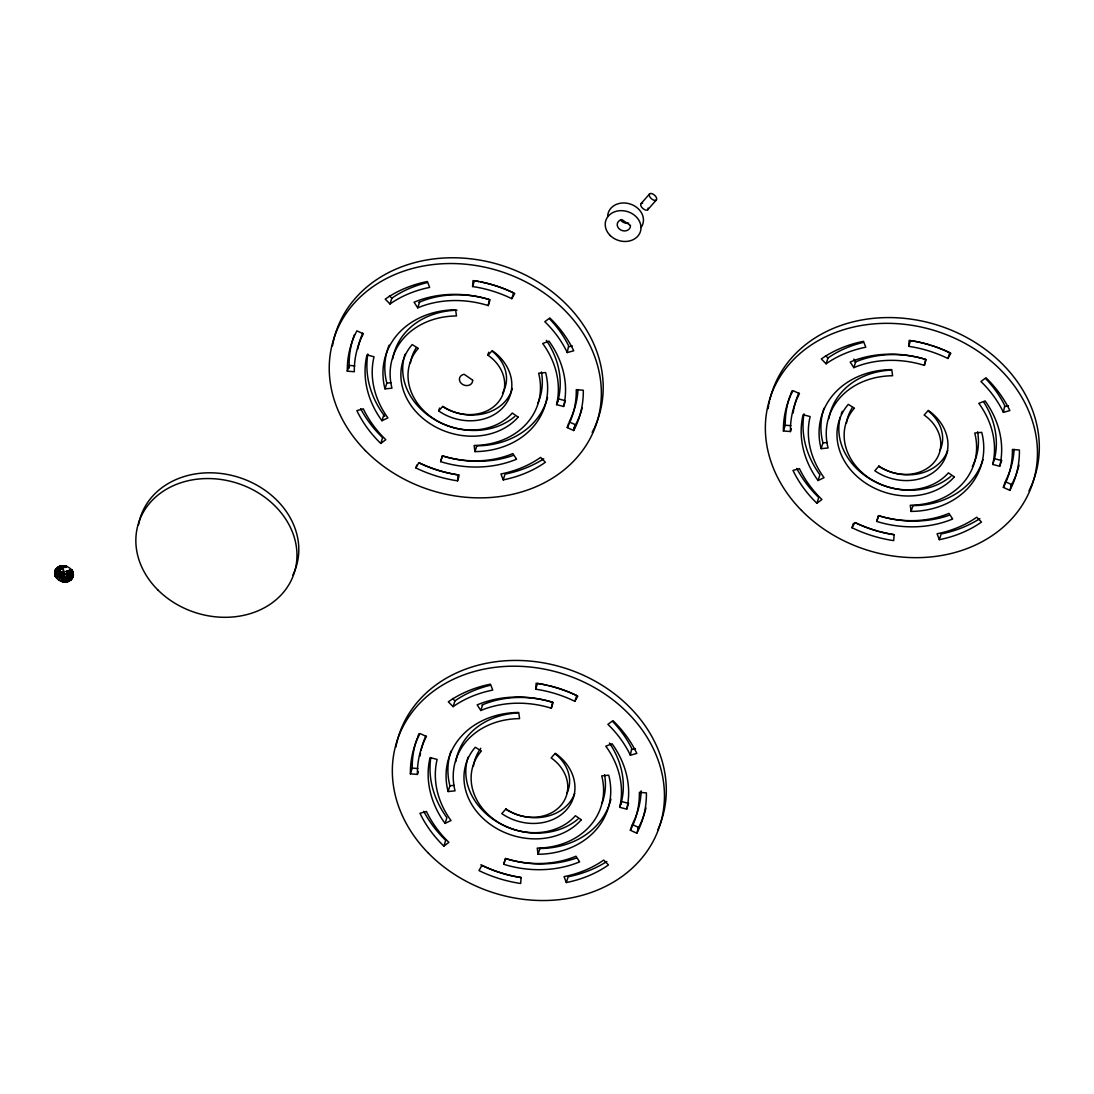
<?xml version="1.0" encoding="UTF-8"?>
<svg xmlns="http://www.w3.org/2000/svg" width="1094" height="1094" viewBox="0 0 1094 1094"><rect width="100%" height="100%" fill="white"/><g stroke="black" fill="none" stroke-linecap="round" stroke-linejoin="round"><path stroke-width="1.5" d="M55.972 571.67L54.782 572.217C58.529 570.685 56.026 574.131 55.151 570.617L55.808 572.545L54.864 571.56L55.479 569.865C58.939 569.646 58.078 573.133 56.327 571.711C54.782 577.864 60.553 572.572 58.775 570.097C60.416 571.506 57.859 576.087 60.936 577.386C61.346 577.536 58.83 575.116 59.062 573.666C59.199 577.249 63.835 578.999 66.912 577.536C67.007 574.815 64.778 581.297 61.989 576.429C60.402 577.454 55.452 572.135 57.312 576.839C63.767 575.212 56.013 573.953 56.628 577.878L56.013 574.528L54.987 574.719L55.821 573.133L54.7 573.201L54.919 571.396M56.04 577.29L54.987 574.719C56.095 572.627 56.396 574.5 54.768 574.035L55.944 574.582L54.7 573.201L55.78 573.283L54.727 572.367L55.985 571.588L54.864 571.56L55.808 572.463L54.755 573.051L54.946 574.87C56.067 573.953 56.984 576.292 56.587 578.029A9.449 7.863 17.7 0 0 61.305 581.283L66.173 581.707L66.255 580.422L68.867 581.01L71.096 579.601L72.97 576.88L72.149 575.813L73.366 574.446L72.231 573.625L73.284 575.43L72.218 575.253L73.366 574.446L72.177 573.762L72.847 571.943L71.78 572.285L73.243 573.762L73.12 572.764L71.862 572.23L73.12 572.764L72.054 576.141L72.915 577.03A9.449 7.863 17.7 0 1 71.042 579.765L70.372 580.299A9.449 7.863 17.7 0 1 67.965 581.475L67.062 581.707L66.761 580.654L63.22 581.762L62.249 581.57L62.399 580.504L61.305 581.283L64.122 580.805L64.19 581.885L65.161 581.912L68.867 581.01C65.681 578.658 68.252 577.591 67.185 580.353M67.924 580.326L67.965 581.475L68.129 579.888L66.748 579.341L66.119 581.858L66.365 580.408L64.163 580.654L63.972 578.329L61.975 577.796L61.36 581.119L62.508 580.531L63.261 581.611L63.356 580.709L63.22 581.762L64.026 580.49L62.249 581.57L63.261 580.695L63.22 581.762C63.698 580.531 66.31 580.504 66.119 581.858L66.666 580.668L67.103 581.557L65.927 580.777L65.161 581.912L65.325 580.832L66.173 581.707L65.079 580.832L66.119 581.858L66.871 580.627L67.965 581.475L68.225 580.203L69.674 580.613L68.307 580.176L67.965 581.475L68.033 580.285L68.867 581.01L67.554 580.449L67.062 581.707L66.939 580.764L67.965 581.475C67.308 579.437 67.568 579.888 70.331 576.579C71.753 572.053 71.206 576.565 73.325 575.266L73.148 576.237L72.095 575.964L73.325 575.266L72.259 575.102L73.298 573.598L72.177 573.762L73.243 573.762L72.054 573.119L72.847 571.943L71.848 572.477L72.477 571.136L72.806 572.094L71.739 572.189L72.477 571.136L71.356 571.383L72.026 570.357L72.436 571.287L71.411 571.478L72.026 570.357L70.987 570.794L72.806 572.094L71.042 570.644L67.336 572.394L66.283 571.355L67.554 573.844L66.105 571.41M62.796 568.21L59.924 569.249L59.76 567.827L65.449 567.239L59.979 567.595L60.184 568.73L56.177 573.16L56.45 575.088L57.367 572.053L56.327 571.711L56.273 574.473L58.953 575.006L56.56 575.43L56.177 573.16C57.927 572.217 56.245 571.779 57.599 571.369M64.505 574.063C59.814 583.348 73.271 571.629 64.683 573.94C62.659 576.36 65.79 571.123 63.671 574.131L58.734 579.793L61.989 576.429M72.97 576.88L72.095 575.991C68.908 576.497 74.378 574.008 70.864 574.432C70.836 576.401 69.496 576.784 71.739 575.882L71.589 572.463L71.93 574.336L70.85 574.514L70.016 577.167L70.754 573.379L70.413 575.088L67.965 574.487L68.06 576.798L67.062 577.577L66.433 576.784L67.896 574.829L70.331 575.512C71.876 568.675 71.671 574.76 72.054 576.141M71.507 571.437L72.026 570.357L71.274 571.246L72.436 571.287L71.055 570.904L72.026 570.357L71.356 571.383L72.436 571.287C67.199 567.499 67.199 574.952 67.965 574.487M67.924 574.733C78.016 575.471 60.033 572.736 71.493 572.217L71.876 575.02L70.358 573.516L70.002 576.47L70.358 575.499M56.136 573.16L56.327 571.711C57.107 573.461 60.088 576.278 56.286 574.131C55.493 571.738 59.158 575.731 56.327 571.711M67.883 580.476L67.678 579.013L67.404 580.162C63.985 578.74 65.079 576.47 61.893 577.605C63.63 576.36 57.736 579.273 63.671 574.131L63.425 573.324M55.821 573.242L54.823 573.885L55.835 574.022L54.7 573.201L55.78 573.393L54.727 572.367L55.903 571.971L54.864 571.56L55.903 571.93L54.782 572.217L55.78 573.488M68.17 576.579C67.691 576.538 65.736 576.552 68.389 576.962C71.479 577.482 64.902 576.141 66.652 577.782C64.847 577.03 66.994 578.466 67.787 575.157M58.023 570.507L56.368 568.634L60.102 566.159L60.553 567.034L58.433 566.87L59.637 567.512L60.047 566.323L62.508 566.678L63.876 565.762L66.761 566.364L65.667 567.458L64.847 565.871C63.452 568.101 62.057 567.977 59.185 569.687C56.738 572.531 57.667 576.935 56.136 573.311L56.314 571.793L55.151 570.617M63.944 577.263L64.915 578.056L65.161 581.912L65.667 580.49L64.163 580.654C65.421 575.43 62.782 578.986 62.604 577.714C64.163 576.032 64.286 578.712 62.18 577.878M61.743 567.089L62.03 568.142L62.276 567.007C59.938 566.719 59.418 569.318 61.661 568.21C63.548 566.952 62.385 567.882 61.469 567.13L60.088 567.69L59.24 566.473L60.184 567.294L60.047 566.323L59.746 567.471L58.433 566.87M62.768 567.909L61.756 568.196L61.469 567.13C63.917 567.253 59.008 568.237 60.102 566.159L61.948 566.733M67.978 580.435L68.307 579.82L66.584 580.504C66.378 580.217 65.49 579.547 64.19 581.885L65.243 580.517M66.775 577.728C65.804 576.825 66.187 576.894 67.459 577.331C64.655 576.77 73.093 575.034 67.951 578.507C64.054 581.229 66.365 575.704 64.984 580.682C67.144 580.914 65.777 578.822 65.996 580.613M67.404 572.969L66.474 571.711M70.454 574.665C71.479 571.287 68.512 580.271 69.141 577.605M70.399 573.352L70.221 575.909M67.049 579.041L68.211 578.343L67.404 580.162L65.79 580.627C67.24 579.164 64.136 579.464 66.173 579.15L65.025 578.042M56.013 571.492L57.435 571.82L56.013 571.492L57.408 571.902L56.204 572.531L57.367 572.053C56.396 572.394 56.888 574.528 56.191 574.022L57.271 574.104L56.136 572.969L57.517 571.547L56.013 571.492L55.78 572.996L54.864 571.56M66.419 580.545C65.544 579.629 67.842 579.205 66.119 581.858L66.05 580.764L67.103 581.557L66.707 580.805M66.173 579.615L68.129 579.888L67.431 579.109L67.062 581.707L66.761 580.654L67.062 581.707L66.98 580.599L68.867 581.01L68.225 580.203M56.3 574.569L57.271 573.584L56.382 574.569L57.38 576.921L59.568 576.087L59.049 574.09L63.616 573.817L60.17 576.757L59.773 576.128L60.69 577.017M61.387 567.157L61.756 568.196L60.375 567.581M67.678 578.644C64.163 579.287 64.314 580.039 66.638 580.353L66.269 579.451L67.404 580.162L66.748 579.341L66.584 580.504L66.447 579.423L68.307 579.82M73.202 576.087L72.915 577.03L72.122 575.868L73.148 576.237L72.218 575.253L73.325 575.266L72.136 575.772L73.12 572.764L72.054 573.119M66.488 579.082L65.449 579.41L65.462 578.316M67.568 573.447C66.98 572.914 68.881 574.35 66.023 576.62C61.825 578.247 54.85 573.475 63.63 573.912C62.727 571.971 67.213 575.157 63.438 572.982L63.684 574.569L65.079 573.68M70.385 575.239L67.951 574.282L70.454 573.653M71.889 575.184L70.7 575.594C74.324 576.729 68.416 575.116 71.862 575.184C70.344 573.844 70.057 575.526 72.915 577.03M71.342 572.107L71.657 572.982L71.151 570.822M60.184 567.294L60.553 568.565L61.496 568.114L61.893 565.94L61.073 567.034L60.963 566.09L62.905 565.735L64.792 566.022L65.449 567.239L64.847 565.871L65.777 567.171M68.307 580.176C68.047 579.437 67.144 579.56 66.584 580.504L66.529 579.547M58.707 572.641C57.763 570.097 60.033 570.097 57.681 572.271C60.115 571.205 59.377 568.265 58.693 573.024C56.122 569.728 61.442 569.988 58.994 573.612C58.898 568.784 62.891 573.024 64.847 573.748L63.725 573.106M63.63 577.988L63.78 577.085M68.662 578.576L71.096 579.601L69.278 577.96L70.372 580.299L68.854 578.316L67.349 580.312L66.843 579.314L67.404 580.162M67.267 579.177L67.349 580.312L66.925 579.287L68.129 579.888M56.136 572.969L57.285 572.613L56.273 571.916L57.408 571.902M59.24 566.473L59.746 567.471L59.24 566.473L59.938 567.389L60.047 566.323L60.389 567.225L59.24 566.473L59.842 567.43L60.047 566.323L61.36 566.829L60.102 566.159C59.746 570.111 61.428 566.405 63.753 567.13M67.773 572.982C72.067 574.09 70.85 569.851 71.507 572.518M58.214 570.959C61.866 570.89 56.259 571.136 57.613 573.994C60.457 574.5 57.011 570.877 57.64 574.131M71.425 569.769C64.587 571.615 65.298 573.27 71.425 569.769A9.449 7.863 17.7 0 0 66.707 566.514L65.763 566.227C65.927 567.444 63.63 568.005 64.792 566.022L63.712 566.829L63.876 565.762L64.177 566.856L62.905 565.735L62.741 566.815L61.004 565.926L61.305 566.993L61.893 565.94L62.016 566.87L62.85 565.885L63.028 567.116L63.643 566.665L61.948 565.789L62.167 568.128L60.662 567.485C59.418 568.183 61.483 568.47 60.662 567.485L60.102 566.159L60.867 566.952M70.071 576.333L70.385 575.362M57.613 573.133C57.599 570.042 59.609 571.56 58.652 573.694C56.054 573.475 61.291 568.976 57.845 571.724C58.037 573.051 59.541 571.998 58.064 571.205L59.924 570.931L63.548 573.529L59.432 571.656L59.035 572.873M59.418 569.591L58.72 570.261C58.885 572.066 59.281 568.073 61.715 568.388C59.869 569.154 64.327 567.827 61.319 568.497C57.421 570.849 61.948 567.677 59.979 567.595L60.526 568.442M61.305 581.283C65.066 580.162 62.549 579.574 63.261 581.611L63.028 580.64L62.249 581.57L62.508 580.531L63.261 581.611C64.861 574.172 65.189 579.793 66.912 577.536M70.317 576.647L72.628 577.632L69.852 577.4L70.248 576.784M70.864 574.35L71.876 574.487C71.383 572.217 71.069 573.229 71.876 574.487L70.782 573.502L71.876 573.625L70.782 574.063L71.876 575.02M70.645 570.863C62.823 577.413 71.466 567.69 71.411 572.285M61.36 568.292C60.963 565.147 64.341 569.468 62.385 566.993M56.519 575.034C62.522 573.229 54.905 573.324 59.035 571.642M67.472 578.863L66.16 578.165L66.119 579.3L65.831 578.384L67.896 578.658L67.91 577.29L68.252 579.97M64.122 576.812C64.355 576.894 62.385 577.796 64.505 576.825C60.922 578.288 66.515 578.398 63.22 581.762L63.808 580.463L63.22 581.762L63.602 580.736L65.216 581.762C62.549 581.105 67.131 579.41 65.161 581.912L65.271 580.982M56.532 575.923L54.946 574.87L56.095 574.815L54.946 574.87L56.738 576.292L55.575 576.511L56.532 575.923L55.63 576.36L56.587 578.029L57.421 576.77M457.565 480.827L458.03 474.851L456.786 474.687A112.6 93.687 17.7 0 1 423.009 464.69L418.824 462.735L415.884 467.917L417.293 468.601A119.725 99.609 17.7 0 0 457.565 480.827L458.947 476.505M472.581 286.546L473.032 280.584A119.725 99.609 17.7 0 1 513.318 292.795L514.713 293.493L511.787 298.662L507.602 296.72A112.6 93.687 17.7 0 0 473.825 286.724L472.581 286.546L474.413 280.789L475.658 280.967A112.6 93.687 17.7 0 1 478.967 281.527M535.677 689.206L536.142 683.244A119.725 99.609 17.7 0 1 576.415 695.456L577.81 696.153L574.883 701.336L570.699 699.381A112.6 93.687 17.7 0 0 536.922 689.384L535.677 689.206L537.51 683.449L538.754 683.627A112.6 93.687 17.7 0 1 547 685.186M908.69 346.347L909.155 340.384A119.725 99.609 17.7 0 1 949.442 352.596L950.836 353.294L947.896 358.463L943.725 356.521A112.6 93.687 17.7 0 0 909.934 346.524L908.69 346.347L910.536 340.59L911.781 340.767A112.6 93.687 17.7 0 1 929.791 344.883M56.327 574.323L54.946 574.87L56.081 575.075L54.768 574.035C56.587 575.512 55.603 572.75 55.944 574.582M71.561 572.367L71.725 572.914M70.426 574.952L68.156 578.494L68.936 577.796C65.927 574.282 69.619 578.48 70.057 576.319M57.298 574.268C55.657 574.911 57.066 572.846 57.312 572.367M59.035 573.967L59.062 572.928L59.199 574.665M60.32 569.03L59.213 569.769M62.454 578.152C64.204 576.032 60.184 578.808 62.112 576.497L61.811 577.892M67.91 573.42L67.951 574.186M63.384 577.933L63.917 574.459M59.623 575.936C53.045 577.659 60.402 576.483 59.377 575.581C50.98 576.223 62.631 571.971 57.667 573.844L58.693 573.024L57.722 572.121L58.967 571.82L58.064 571.205L59.103 571.574L58.365 570.712L59.254 571.328L57.941 571.465M55.097 570.767A9.449 7.863 17.7 0 1 58.392 567.02L59.691 568.989L59.979 567.595L61.018 568.388M56.067 574.719L55.261 575.553L56.163 575.02L55.63 576.36L56.546 576.21L55.575 576.511L56.902 576.812L56.081 577.14L56.587 576.018L55.206 575.704L56.3 575.403L55.261 575.553L56.04 574.61L54.987 574.719L55.972 574.323L54.768 574.035L55.972 574.678L54.987 574.719L55.876 573.83L54.7 573.201L55.835 573.338L54.7 573.201M61.141 577.345L58.679 579.943L63.725 574.418L59.924 570.931M65.353 578.152L64.874 577.112L65.955 577.892M66.351 578.247L66.789 578.986C65.408 578.329 67.254 577.249 68.156 578.494M67.609 573.694L67.541 573.365M56.82 576.442L56.081 577.14L56.546 576.21M72.204 575.335L73.284 575.43L72.245 574.5L73.148 576.237L72.149 575.676M57.216 576.47L56.97 576.278M63.52 578.425L62.112 576.141L61.319 577.632M57.64 573.707L58.679 573.311L57.709 572.217M56.656 576.401L55.575 576.511L57.107 576.894M59.199 574.364L59.349 574.801M59.842 571.136L59.062 572.928M65.476 578.452L66.748 579.15L66.666 578.001L66.433 579.232M63.028 567.116L63.999 566.692L62.905 565.735L62.85 566.815L63.821 565.913L63.999 566.692L63.876 565.762L65.722 567.307L63.425 567.116M56.382 574.569L58.83 574.309M66.748 579.15L66.666 578.001L67.336 578.931L66.966 577.878L68.457 578.179L67.91 577.29M58.734 573.885C56.765 574.446 59.295 572.805 57.64 572.682L58.844 572.176L57.845 571.724L58.898 571.998L58.064 571.205L58.967 571.82M68.43 580.258C68.402 578.521 68.498 576.497 68.416 578.329C67.76 576.757 68.17 577.823 67.336 578.931L66.652 578.138M63.452 577.181L62.919 576.552L63.753 576.77M67.336 578.931L66.966 577.878L68.074 578.425M70.754 575.239L71.903 575.034C70.139 577.03 73.093 573.844 70.727 575.512L71.739 575.882L70.768 575.157C74.036 575.239 68.785 575.895 71.903 575.034L70.782 574.993L71.903 575.034L70.795 575.116L71.739 575.882L70.7 575.594L72.095 575.991L70.631 575.868M56.464 576.032L55.206 575.704L56.341 575.499L55.63 576.36L56.491 575.827L55.206 575.704L56.232 575.499M61.756 576.456C63.739 576.634 61.141 578.89 63.63 574.364L61.442 577.345L63.684 574.213L60.471 576.415M67.937 574.077L67.937 574.541M62.659 576.442L62.29 577.769M62.467 577.673L62.618 576.593M63.712 574.295C63.849 571.15 53.524 571.109 63.52 573.789M71.876 574.309L70.836 573.953M58.72 572.736L57.681 572.271L58.734 572.641M64.587 574.008C69.975 573.024 65.189 578.685 67.623 574.336M66.789 578.986C62.303 575.663 68.69 576.866 67.637 574.008M56.259 574.377L57.257 572.846L56.15 572.777M64.327 578.056C65.079 573.571 63.767 584.962 64.327 578.056L63.671 577.058M59.213 575.28L56.874 576.114L59.213 575.28L56.491 574.938M68.143 577.099L68.881 577.96C67.062 576.456 70.631 577.099 69.811 576.839C69.387 578.425 67.021 575.977 68.881 577.96C68.826 576.552 68.498 576.825 68.881 577.96L68.074 577.167M71.862 574.118L70.727 573.612L71.766 573.065M58.994 575.102L56.614 575.266L58.885 574.815M73.243 573.762L72.067 573.215L73.243 573.762L72.067 573.215L73.12 572.764L72.204 573.502L73.243 573.762L72.081 572.873M55.767 573.201L54.727 572.367L55.876 572.217M63.876 578.015L64.054 577.112M65.134 580.531L65.996 579.505L65.667 580.955M71.766 575.8L70.741 575.307M62.03 568.142L61.893 565.94L62.796 566.665L61.948 565.789L62.139 566.856L61.948 565.789L62.631 566.815L63.821 565.913L62.016 566.87M58.392 567.02L59.924 568.866L59.801 567.321M59.308 571.971L59.076 573.762M62.809 577.003L62.891 577.974L63.124 576.935M63.479 577.03L63.288 577.919L63.657 576.757M71.807 573.256L70.727 573.612L71.835 573.83M556.586 404.643L557.256 401.539A94.44 78.577 17.7 0 0 543.732 344.966L542.692 343.543L548.983 341.123A101.701 84.621 17.7 0 1 564.244 403.59L563.601 406.476L556.586 404.643L558.419 398.886L565.434 400.719M558.282 399.501L559.089 395.782A94.44 78.577 17.7 0 0 546.371 340.371M619.683 807.304L620.353 804.213A94.44 78.577 17.7 0 0 606.842 747.626L605.789 746.204L612.093 743.783A101.701 84.621 17.7 0 1 627.341 806.264L626.698 809.15L619.683 807.304L621.529 801.546L628.544 803.379L626.698 809.15M992.709 464.444L993.379 461.34A94.44 78.577 17.7 0 0 979.855 404.766L978.802 403.344L985.106 400.924A101.701 84.621 17.7 0 1 1000.367 463.391L999.725 466.276L992.709 464.444L994.542 458.687L1001.557 460.519L1001.338 461.49M994.405 459.302L995.212 455.583A94.44 78.577 17.7 0 0 984.026 402.524M55.78 573.283L54.755 573.051L55.821 572.846L54.823 573.885L55.876 573.83M73.298 573.598L72.218 574.063L73.312 574.596L72.231 574.2L73.298 573.598L72.286 574.145L73.312 574.596L72.272 574.883L73.366 574.446L72.204 573.953L73.284 575.43L72.245 574.706M58.748 573.981L57.667 574.282L58.679 573.215L57.654 572.559M67.049 576.21L67.773 577.071L67.049 576.21C67.951 576.88 66.419 577.728 66.748 576.456M65.558 567.116L66.761 566.364L64.847 567.266M67.965 576.798L67.267 575.991M60.703 567.13L60.963 566.09L60.922 567.403M63.233 577.14L62.809 577.782M58.666 573.885L57.613 573.256M62.399 580.504L62.891 578.124L62.358 580.654L64.368 580.668M57.216 572.887L56.163 572.6C56.642 573.379 56.833 573.776 56.163 572.6C57.12 573.147 57.161 573.871 56.163 572.6L57.23 572.723L56.273 571.916M58.775 572.367L57.722 572.121M440.622 461.613L442.455 455.856L444.191 456.403A94.44 78.577 17.7 0 0 509.626 454.872L512.881 453.572L516.532 459.179L515.534 459.603A101.701 84.621 17.7 0 1 443.439 462.475L440.622 461.613L442.386 455.829L445.285 456.718A101.701 84.621 17.7 0 0 513.291 455.391M488.225 305.568L489.428 299.592A101.701 84.621 17.7 0 0 417.101 301.014L414.065 302.231L417.73 307.838L420.985 306.539A94.44 78.577 17.7 0 1 486.406 305.007L488.225 305.568L490.057 299.811L488.252 299.236A94.44 78.577 17.7 0 0 422.817 300.782L418.92 302.341M503.719 864.274L505.483 858.503L507.301 859.063A94.44 78.577 17.7 0 0 572.723 857.532L575.977 856.233L579.629 861.84L578.644 862.263A101.701 84.621 17.7 0 1 506.549 865.135L503.719 864.274L505.551 858.516L508.382 859.378A101.701 84.621 17.7 0 0 576.388 858.052M551.321 708.228L552.525 702.252A101.701 84.621 17.7 0 0 480.198 703.674L477.175 704.892L480.827 710.498L484.081 709.199A94.44 78.577 17.7 0 1 549.503 707.668L551.321 708.228L553.167 702.471L551.349 701.91A94.44 78.577 17.7 0 0 485.914 703.442L482.016 705.001M876.732 521.414L878.496 515.63L880.314 516.204A94.44 78.577 17.7 0 0 945.749 514.672L948.99 513.373L952.655 518.98L951.657 519.404A101.701 84.621 17.7 0 1 879.562 522.276L876.732 521.414L878.578 515.657L881.408 516.518A101.701 84.621 17.7 0 0 949.401 515.192M924.348 365.369L925.551 359.393A101.701 84.621 17.7 0 0 853.211 360.815L850.188 362.032L853.84 367.639L857.094 366.34A94.44 78.577 17.7 0 1 922.529 364.808L924.348 365.369L926.18 359.611L924.362 359.037A94.44 78.577 17.7 0 0 858.94 360.582L855.029 362.128M58.529 570.48L58.72 569.646M59.691 571.328L63.507 573.68L59.213 572.217M61.237 567.335L61.004 565.926L62.057 566.719M60.115 569.14L61.51 568.442M62.29 566.692L62.618 568.073L61.702 567.239M62.126 568.442L62.714 566.979L62.714 568.059M60.129 576.046L63.643 574.008M62.659 567.13L62.905 565.735L62.344 566.842L62.85 565.885L63.247 566.651M62.905 565.735L63.315 566.801L63.821 565.913L63.479 566.815M65.079 566.842L65.763 566.227L65.202 567.034L64.847 565.871L65.476 566.924L65.763 566.227L63.849 567.143L63.876 565.762L65.284 567.362M61.319 577.276C61.073 575.977 61.702 578.097 63.684 574.213M64.245 567.184L63.876 565.762L64.409 567.034M64.587 580.682L62.508 580.217L62.249 581.57L63.384 580.408L62.577 580.709M66.597 571.82L66.419 571.259M66.474 577.864L65.736 576.606M66.843 576.032L66.242 576.497M67.623 572.641L71.137 571.683L71.042 570.644M347.304 371.181A119.725 99.609 17.7 0 1 355.7 333.178L356.904 330.853L363.358 333.82L362.688 335.065A112.6 93.687 17.7 0 0 354.319 371.741L347.304 371.181L349.136 365.423L354.757 365.875M389.997 304.009L391.201 303.147A112.6 93.687 17.7 0 1 429.641 287.421L427.385 281.527A119.725 99.609 17.7 0 0 387.508 297.582L385.225 299.154L389.997 304.009L391.83 298.238L393.033 297.377A112.6 93.687 17.7 0 1 426.797 282.703M384.992 388.876L384.226 385.635A83.541 69.51 17.7 0 1 453.928 309.821L455.637 309.807L456.471 315.947A76.279 63.466 17.7 0 0 391.967 388.179L384.992 388.876L386.825 383.119L391.009 382.695M417.73 307.838L419.563 302.081M381.956 420.725L387.919 417.867L386.866 416.431A94.44 78.577 17.7 0 1 373.341 359.858L374.025 356.767L366.996 354.921L366.763 355.878A101.701 84.621 17.7 0 0 380.356 418.496L381.956 420.725L383.803 414.968M380.78 443.439L385.799 439.706L382.668 436.574A112.6 93.687 17.7 0 1 363.81 409.867L363.331 408.841L356.863 410.633A119.725 99.609 17.7 0 0 379.686 442.4L380.78 443.439L382.613 437.682L381.532 436.629A119.725 99.609 17.7 0 1 360.623 408.65M415.884 467.917L416.8 465.032M438.694 410.961L442.796 406.298L445.162 407.83A39.958 33.244 17.7 0 0 498.331 402.113A39.958 33.244 17.7 0 0 488.033 355.249L492.177 350.627A47.22 39.288 17.7 0 1 504.129 406.243A47.22 39.288 17.7 0 1 440.868 412.383L438.694 410.961L439.61 408.076M487.815 355.112L488.731 352.227M511.787 298.662L513.619 292.905L509.435 290.949A112.6 93.687 17.7 0 0 480.608 281.842M474.96 451.617L474.126 445.449A76.279 63.466 17.7 0 0 538.631 373.232L545.591 372.521L545.988 373.998A83.541 69.51 17.7 0 1 478.721 451.507L474.96 451.617L476.806 445.846M503.213 479.883L500.956 473.976A112.6 93.687 17.7 0 0 539.397 458.263L540.614 457.401L545.373 462.256L543.089 463.829A119.725 99.609 17.7 0 1 503.213 479.883L505.059 474.112A119.725 99.609 17.7 0 0 543.759 458.824M418.346 771.53L417.416 774.415L410.4 773.841L412.247 768.084A119.725 99.609 17.7 0 1 417.101 738.505M453.094 706.669L454.297 705.808A112.6 93.687 17.7 0 1 492.738 690.095L490.481 684.188A119.725 99.609 17.7 0 0 450.605 700.242L448.321 701.815L453.094 706.669L454.926 700.912L456.143 700.051A112.6 93.687 17.7 0 1 489.907 685.364M567.266 352.569L566.788 351.53A112.6 93.687 17.7 0 0 547.93 324.836L544.812 321.691L549.831 317.971L550.911 319.01A119.725 99.609 17.7 0 1 573.735 350.777L567.266 352.569L568.62 345.772A112.6 93.687 17.7 0 0 549.776 319.079M563.601 406.476L564.983 402.168M448.089 791.55L447.337 788.295A83.541 69.51 17.7 0 1 517.024 712.481L518.734 712.467L519.582 718.621A76.279 63.466 17.7 0 0 455.063 790.839L448.089 791.55L449.921 785.779L454.119 785.355M567.253 427.576L567.909 426.345A112.6 93.687 17.7 0 0 576.278 389.655L583.293 390.23A119.725 99.609 17.7 0 1 574.897 428.219L573.694 430.544L567.253 427.576L568.634 423.269M480.827 710.498L482.659 704.741M445.067 823.385L451.015 820.527L449.962 819.105A94.44 78.577 17.7 0 1 436.451 762.518L437.121 759.427L430.106 757.581L429.86 758.539A101.701 84.621 17.7 0 0 443.453 821.156L445.067 823.385L446.899 817.628L445.299 815.399A101.701 84.621 17.7 0 1 430.749 757.964M573.694 430.544L575.54 424.787L569.085 421.819M443.877 846.1L448.896 842.366L445.764 839.235A112.6 93.687 17.7 0 1 426.92 812.527L426.441 811.502L419.973 813.293A119.725 99.609 17.7 0 0 442.783 845.06L443.877 846.1L445.709 840.342L444.629 839.303A119.725 99.609 17.7 0 1 423.72 811.324M574.883 701.336L576.716 695.565M538.07 854.277L537.222 848.11A76.279 63.466 17.7 0 0 601.741 775.892L608.702 775.181L609.084 776.658A83.541 69.51 17.7 0 1 541.831 854.168L538.07 854.277L539.903 848.52M566.323 882.543L564.066 876.65A112.6 93.687 17.7 0 0 602.507 860.923L603.71 860.062L608.483 864.916L606.199 866.489A119.725 99.609 17.7 0 1 566.323 882.543L568.155 876.786A119.725 99.609 17.7 0 0 606.869 861.484M630.363 755.229L629.884 754.204A112.6 93.687 17.7 0 0 611.04 727.496L607.908 724.365L612.927 720.631L614.021 721.671A119.725 99.609 17.7 0 1 636.831 753.438L630.363 755.229L631.73 748.433A112.6 93.687 17.7 0 0 612.872 721.739M630.349 830.25L632.182 824.479L638.636 827.447L636.804 833.218L630.349 830.25L631.019 829.006A112.6 93.687 17.7 0 0 639.388 792.316L646.404 792.89A119.725 99.609 17.7 0 1 638.007 830.879L636.804 833.218M791.359 428.67L790.442 431.542L783.427 430.981L785.26 425.224A119.725 99.609 17.7 0 1 790.114 395.645M826.107 363.81L827.324 362.948A112.6 93.687 17.7 0 1 865.764 347.222L863.508 341.328A119.725 99.609 17.7 0 0 823.632 357.382L821.348 358.955L826.107 363.81L827.953 358.039L829.156 357.177A112.6 93.687 17.7 0 1 862.92 342.49M821.102 448.677L820.35 445.436A83.541 69.51 17.7 0 1 890.037 369.622L891.76 369.608L892.595 375.748A76.279 63.466 17.7 0 0 828.09 447.966L821.102 448.677L822.948 442.92L827.132 442.496M853.84 367.639L855.686 361.882L853.853 359.078M818.08 480.526L824.028 477.668L822.989 476.232A94.44 78.577 17.7 0 1 809.464 419.658L810.134 416.568L803.119 414.722L802.873 415.679A101.701 84.621 17.7 0 0 816.48 478.297L818.08 480.526L819.912 474.769L818.312 472.526A101.701 84.621 17.7 0 1 803.967 413.792M816.89 503.24L821.909 499.507L818.791 496.375A112.6 93.687 17.7 0 1 799.933 469.668L799.454 468.642L792.986 470.42A119.725 99.609 17.7 0 0 815.809 502.201L816.89 503.24L818.736 497.469L817.642 496.43A119.725 99.609 17.7 0 1 796.733 468.451M852.007 527.718L854.947 522.535L859.118 524.491A112.6 93.687 17.7 0 0 892.895 534.487L894.14 534.651L893.689 540.627A119.725 99.609 17.7 0 1 853.402 528.402L852.007 527.718L853.388 523.397M947.896 358.463L949.742 352.706M911.083 511.418L910.249 505.25A76.279 63.466 17.7 0 0 974.754 433.033L981.715 432.321L982.097 433.798A83.541 69.51 17.7 0 1 914.844 511.308L911.083 511.418L912.929 505.647M939.336 539.684L937.079 533.776A112.6 93.687 17.7 0 0 975.52 518.064L976.737 517.202L981.496 522.057L979.212 523.629A119.725 99.609 17.7 0 1 939.336 539.684L941.168 533.913A119.725 99.609 17.7 0 0 979.882 518.624M1003.389 412.37L1002.911 411.33A112.6 93.687 17.7 0 0 984.053 384.637L980.935 381.491L985.954 377.772L987.034 378.811A119.725 99.609 17.7 0 1 1009.858 410.578L1003.389 412.37L1004.743 405.573A112.6 93.687 17.7 0 0 985.885 378.88M999.725 466.276L1001.557 460.519M1003.362 487.377L1005.208 481.62L1011.663 484.587L1009.817 490.344L1003.362 487.377L1004.032 486.146A112.6 93.687 17.7 0 0 1012.401 449.456L1019.417 450.031A119.725 99.609 17.7 0 1 1011.02 488.02L1009.817 490.344M67.062 581.707L67.418 580.627M71.972 570.507L71.479 569.618L71.055 570.904L72.026 570.357M58.543 569.824L55.903 569.154L58.488 569.892L55.903 569.154L55.479 569.865L57.982 570.576L57.654 571.218M67.65 575.526L68.115 576.729L67.404 575.923M64.532 580.982L64.19 581.885L64.3 580.969M56.628 577.878L57.038 576.798M64.218 566.706L64.792 566.022L63.315 566.966M58.009 571.328L59.226 571.287M59.267 569.277L57.64 567.499L59.568 568.962M58.379 570.015L56.368 568.634M70.987 570.794L71.479 569.618M67.267 575.389L67.486 574.952M70.809 574.309L71.93 574.336L70.85 574.719L71.862 575.184L70.795 574.829L71.862 575.184M65.449 579.41L65.134 578.343L65.79 580.627M70.795 574.227L71.876 574.487M62.399 576.647L62.126 578.029L62.331 576.264M60.471 568.593L59.938 567.745L60.047 568.675M65.695 577.947L65.189 577.071L65.859 577.919M638.034 828.609L639.84 825.122A119.725 99.609 17.7 0 0 644.981 811.748M1011.061 485.75L1012.853 482.263A119.725 99.609 17.7 0 0 1018.008 468.875M64.601 578.22L64.601 577.14L64.45 578.22M65.749 577.085L66.734 577.618L65.804 576.921M62.03 567.991L60.826 567.43M67.24 577.741L68.457 578.179M65.763 579.683L66.638 580.353L66.173 579.478M65.49 578.138L64.601 577.29M66.228 580.887L67.103 581.557L66.16 580.75M56.314 575.704L55.63 576.36L56.3 575.403L54.946 574.87L56.191 575.417M65.49 580.818L66.173 581.707M62.604 576.743L62.604 577.714M65.408 577.181L66.119 579.3L65.626 578.425M63.821 565.913L63.356 566.651M64.067 580.955L64.245 581.734L64.122 580.805M64.177 566.856L64.792 566.022M67.377 579.259L68.074 580.039L67.541 579.205M59.418 571.095L58.72 570.261M59.473 571.013L58.406 570.562L59.349 571.095M55.821 572.941L54.755 573.051M61.127 566.883L60.102 566.159M641.029 203.634L649.59 193.912M647.798 209.692L656.359 199.97A4.54 2.366 41.3 0 0 652.68 193.925A4.54 2.366 41.3 0 0 649.877 196.92A4.54 2.366 41.3 0 0 656.359 199.97M61.674 566.774L61.893 565.94L61.784 566.897L61.004 565.926M62.249 581.57L62.973 580.805M61.838 568.36L62.563 568.388M64.71 577.276L64.97 578.193L64.491 577.29M64.491 574.186L63.862 574.61M69.291 578.056L69.961 577.181L71.042 579.765L69.401 577.837L71.698 578.999L69.072 578.247M63.479 580.422L62.522 580.381L63.206 580.367M61.797 577.358L62.303 576.606M63.876 580.627L64.724 578.37M56.081 575.075L55.261 575.553L56.232 575.212M71.821 572.381L73.079 572.914L71.889 572.586L72.847 571.943M72.231 574.405L73.366 574.446L72.245 574.5M67.814 577.495L68.416 578.329M55.63 576.36L56.45 575.731L55.206 575.704M54.987 574.719L55.917 574.035M60.402 576.538L63.452 573.447M56.122 574.911L55.261 575.553L56.191 575.116M62.29 580.476L61.36 581.119L62.235 578.07M71.889 572.586L73.079 572.914M72.477 571.136L71.643 571.711L72.806 572.094L71.548 571.519M59.719 575.717L63.671 574.131M67.39 577.782L67.896 578.658M71.274 571L72.436 571.287M60.197 568.593L59.637 567.512L59.992 568.825M66.966 577.878L67.951 578.507M57.312 576.839L59.5 575.759M57.312 576.606L59.555 575.841M54.823 573.885L55.849 573.529M60.444 567.075L60.047 566.323M70.85 574.637L71.93 574.336M569.099 346.798L572.34 345.909M1005.222 406.599L1008.463 405.71M632.209 749.472L635.436 748.569M58.652 573.694L57.353 574.159M56.874 576.114L59.308 575.458M70.823 573.83L71.876 573.625L70.823 573.748M60.717 567.335L61.182 568.333L61.469 567.13L62.44 567.936M64.874 577.263L65.366 578.001M58.802 574.555L56.409 574.993M57.298 573.83L56.136 573.311L57.257 573.338M476.464 445.86L480.567 445.75A83.541 69.51 17.7 0 0 547.547 397.532M912.587 505.66L916.676 505.551A83.541 69.51 17.7 0 0 983.027 459.576M539.561 848.52L543.663 848.411A83.541 69.51 17.7 0 0 610.014 802.435M72.245 575.28L73.325 575.266M70.358 573.516L71.78 573.557M56.204 572.449L57.285 572.531M57.585 572.846L58.652 573.106M56.177 573.16L57.257 573.229M785.26 425.224L790.88 425.675M412.247 768.084L417.853 768.535M55.862 572.312L54.782 572.217L55.808 572.545M63.849 567.143L64.628 567.075M65.23 567.184L65.558 567.266M70.686 575.663L72.095 575.991M58.734 572.545L57.681 572.271L58.693 572.736M58.119 571.054L59.117 571.478L58.365 570.712M57.845 571.724L58.83 572.176M950.112 352.883L945.558 350.75A112.6 93.687 17.7 0 0 931.404 345.389M577.099 695.743L572.545 693.623A112.6 93.687 17.7 0 0 548.641 685.569M480.827 864.821L482.222 865.504A119.725 99.609 17.7 0 0 520.963 877.497M64.628 573.653L63.548 573.188M67.773 580.381L68.867 581.01L68.074 580.394M64.478 573.584L63.944 573.365M72.245 574.801L73.284 575.43M66.871 580.627L68.006 581.324L67.459 580.476M72.177 575.526L73.148 576.237M825.56 355.618L827.953 358.039M389.45 295.818L391.83 298.238M452.547 698.478L454.926 700.912M66.652 577.659L66.091 576.812M66.46 576.634L67.213 577.358L66.666 576.511M65.298 577.208L65.982 578.029M66.447 580.709L67.103 581.557M63.479 580.723L64.245 581.734L63.89 580.777M384.76 416.308L382.189 412.739A101.701 84.621 17.7 0 1 367.844 353.991M66.666 579.369L67.349 580.312L67.213 579.328M64.628 580.832L65.216 581.762M65.257 566.883L64.847 565.871L64.97 566.815M56.614 575.266L59.131 575.376M63.096 580.818L63.261 581.611L62.919 580.627M823.016 443.22L822.182 439.665A83.541 69.51 17.7 0 1 824.028 408.253M386.893 383.42L386.073 379.864A83.541 69.51 17.7 0 1 387.549 349.56M450.003 786.08L449.169 782.538A83.541 69.51 17.7 0 1 451.015 751.113M62.878 566.966L63.985 573.215L62.878 567.116M62.235 567.157L62.344 568.101M138.541 524.901A81.735 67.992 17.7 0 1 239.504 477.586A81.735 67.992 17.7 0 1 292.782 575.184M332.494 345.854A138.035 114.829 17.7 0 1 500.655 265.104A138.035 114.829 17.7 0 1 594.78 427.002M594.151 428.369A138.035 114.829 17.7 0 1 592.141 432.417M492.327 351.324A39.958 33.244 17.7 0 1 502.461 393.102M512.361 388.507A47.22 39.288 17.7 0 1 442.714 406.626M410.332 363.372A58.119 48.355 17.7 0 1 416.13 347.933M514.809 416.458A65.38 54.399 17.7 0 1 435.891 420.342A65.38 54.399 17.7 0 1 405.095 354.319M541.448 371.974A76.279 63.466 17.7 0 1 537.674 403.713M392.732 358.859A76.279 63.466 17.7 0 1 457.018 310.217M387.905 348.453A83.541 69.51 17.7 0 1 389.136 345.171M557.967 400.732A94.44 78.577 17.7 0 1 557.27 403.166M578.001 389.573A112.6 93.687 17.7 0 1 569.755 420.588M357.683 349.136A112.6 93.687 17.7 0 1 362.729 333.123M582.227 407.83A119.725 99.609 17.7 0 1 576.743 422.462L574.938 425.949A119.725 99.609 17.7 0 1 573.639 428.233M459.398 475.069A119.725 99.609 17.7 0 1 419.125 462.844M349.218 368.076A119.725 99.609 17.7 0 1 354.442 334.614M395.864 747.024A138.035 114.829 17.7 0 1 564.613 668.037A138.035 114.829 17.7 0 1 657.877 829.662M555.424 753.985A39.958 33.244 17.7 0 1 566.815 793.465M574.692 793.506A47.22 39.288 17.7 0 1 505.811 809.286M473.442 766.046A58.119 48.355 17.7 0 1 480.799 748.282M577.905 819.119A65.38 54.399 17.7 0 1 499.001 823.003A65.38 54.399 17.7 0 1 468.191 756.98M455.829 761.533A76.279 63.466 17.7 0 1 517.517 712.987M604.558 774.648A76.279 63.466 17.7 0 1 602.042 803.297M610.931 799.071A83.541 69.51 17.7 0 1 610.343 801.328M609.467 743.031A94.44 78.577 17.7 0 1 622.199 798.442L621.392 802.162A94.44 78.577 17.7 0 1 620.736 804.61M641.18 790.825A112.6 93.687 17.7 0 1 635.204 818.134M634.643 819.433A112.6 93.687 17.7 0 1 632.852 823.249M420.069 755.954A112.6 93.687 17.7 0 1 420.52 753.178M421.081 750.429A112.6 93.687 17.7 0 1 425.826 735.783M417.552 737.288A119.725 99.609 17.7 0 1 419.002 733.65M645.98 807.96A119.725 99.609 17.7 0 1 645.337 810.49M410.4 773.841A119.725 99.609 17.7 0 1 418.797 735.852L420 733.513L426.455 736.481L425.785 737.725A112.6 93.687 17.7 0 0 417.416 774.415M769.82 399.748A138.035 114.829 17.7 0 1 942.768 326.887A138.035 114.829 17.7 0 1 1028.948 490.878M768.152 408.636A138.035 114.829 17.7 0 1 768.617 405.655M768.891 404.165A138.035 114.829 17.7 0 1 769.492 401.211M928.45 411.125A39.958 33.244 17.7 0 1 939.842 450.605M947.705 450.646A47.22 39.288 17.7 0 1 878.824 466.427M846.455 423.173A58.119 48.355 17.7 0 1 852.253 407.734M950.918 476.259A65.38 54.399 17.7 0 1 873.573 481.004A65.38 54.399 17.7 0 1 840.356 416.964M841.218 414.12A65.38 54.399 17.7 0 1 842.257 411.344M977.571 431.774A76.279 63.466 17.7 0 1 972.334 466.509M828.855 418.66A76.279 63.466 17.7 0 1 890.543 370.114M1014.124 449.374A112.6 93.687 17.7 0 1 1005.878 480.375M793.095 413.094A112.6 93.687 17.7 0 1 798.852 392.924M893.976 534.638A119.725 99.609 17.7 0 1 878.701 531.328M877.197 530.905A119.725 99.609 17.7 0 1 855.248 522.645M790.565 394.414A119.725 99.609 17.7 0 1 792.029 390.79M1018.993 465.1A119.725 99.609 17.7 0 1 1018.35 467.63M783.427 430.981A119.725 99.609 17.7 0 1 791.824 392.978L793.027 390.654L799.468 393.621L798.811 394.866A112.6 93.687 17.7 0 0 790.442 431.542M648.099 208.092A4.54 2.366 41.3 0 1 645.474 209.98A4.54 2.366 41.3 0 1 640.947 205.932A4.54 2.366 41.3 0 1 642.629 203.197M607.662 216.38A18.16 15.111 17.7 0 1 630.418 204.072A18.16 15.111 17.7 0 1 641.043 227.497M628.722 223.053A6.728 5.593 17.7 0 1 620.503 219.826M472.635 380.138L472.622 381.204A6.728 5.593 17.7 0 1 466.14 385.58A6.728 5.593 17.7 0 1 459.48 380.165A6.728 5.593 17.7 0 1 464.116 374.285L472.635 380.138M521.127 877.525L520.662 883.487A119.725 99.609 17.7 0 1 480.389 871.275L478.994 870.578L481.921 865.395L486.105 867.351A112.6 93.687 17.7 0 0 519.882 877.347L521.127 877.525M66.57 578.042L67.39 578.767L66.57 578.042M65.394 579.574L64.984 580.682L65.435 579.724M66.898 576.333L67.678 577.153L66.83 576.388M518.159 417.087L517.407 417.949A65.38 54.399 17.7 0 1 428.096 422.352A65.38 54.399 17.7 0 1 412.178 344.583L418.318 348.357L417.593 349.164A58.119 48.355 17.7 0 0 432.226 417.73A58.119 48.355 17.7 0 0 511.117 414.352L512.279 413.053L518.159 417.087M581.256 819.762L580.517 820.623A65.38 54.399 17.7 0 1 491.192 825.013A65.38 54.399 17.7 0 1 475.275 747.257L481.415 751.017L480.704 751.824A58.119 48.355 17.7 0 0 495.336 820.391A58.119 48.355 17.7 0 0 574.213 817.027L575.389 815.714L581.256 819.762M954.283 476.888L953.53 477.75A65.38 54.399 17.7 0 1 864.219 482.153A65.38 54.399 17.7 0 1 848.288 404.383L854.441 408.158L853.717 408.965A58.119 48.355 17.7 0 0 868.349 477.517A58.119 48.355 17.7 0 0 947.24 474.153L948.402 472.854L954.283 476.888M505.893 808.958L501.79 813.621L503.978 815.044A47.22 39.288 17.7 0 0 567.239 808.904A47.22 39.288 17.7 0 0 555.273 753.287L551.144 757.91A39.958 33.244 17.7 0 1 561.427 804.774A39.958 33.244 17.7 0 1 508.259 810.504L505.893 808.958M878.906 466.099L874.817 470.762L876.991 472.184A47.22 39.288 17.7 0 0 940.252 466.044A47.22 39.288 17.7 0 0 928.286 410.428L924.156 415.05A39.958 33.244 17.7 0 1 934.454 461.9A39.958 33.244 17.7 0 1 881.272 467.63L878.906 466.099M67.254 580.531L68.006 581.324L67.254 580.531M57.285 573.666L56.245 573.858L57.298 573.748M56.847 576.729L55.575 576.511L56.902 576.812M58.105 570.371L55.479 569.865L58.064 570.439M58.926 571.902L57.886 571.574L58.898 571.998M630.445 225.501L621.925 219.634A6.728 5.593 17.7 0 0 617.358 225.856A6.728 5.593 17.7 0 0 624.742 230.943A6.728 5.593 17.7 0 0 630.445 225.501M158.179 590.254A81.735 67.992 17.7 0 0 293.739 574.377A81.735 67.992 17.7 0 0 197.33 479.158A81.735 67.992 17.7 0 0 158.179 590.254M365.382 450.605A138.035 114.829 17.7 0 0 595.232 427.193A138.035 114.829 17.7 0 0 435.303 264.31A138.035 114.829 17.7 0 0 365.382 450.605M428.479 853.265A138.035 114.829 17.7 0 0 658.328 829.854A138.035 114.829 17.7 0 0 498.399 666.971A138.035 114.829 17.7 0 0 428.479 853.265M801.505 510.406A138.035 114.829 17.7 0 0 1031.341 486.994A138.035 114.829 17.7 0 0 871.412 324.111A138.035 114.829 17.7 0 0 801.505 510.406M610.288 235.579A18.16 15.111 17.7 0 0 640.346 231.791A18.16 15.111 17.7 0 0 618.698 210.8A18.16 15.111 17.7 0 0 610.288 235.579"/></g></svg>
